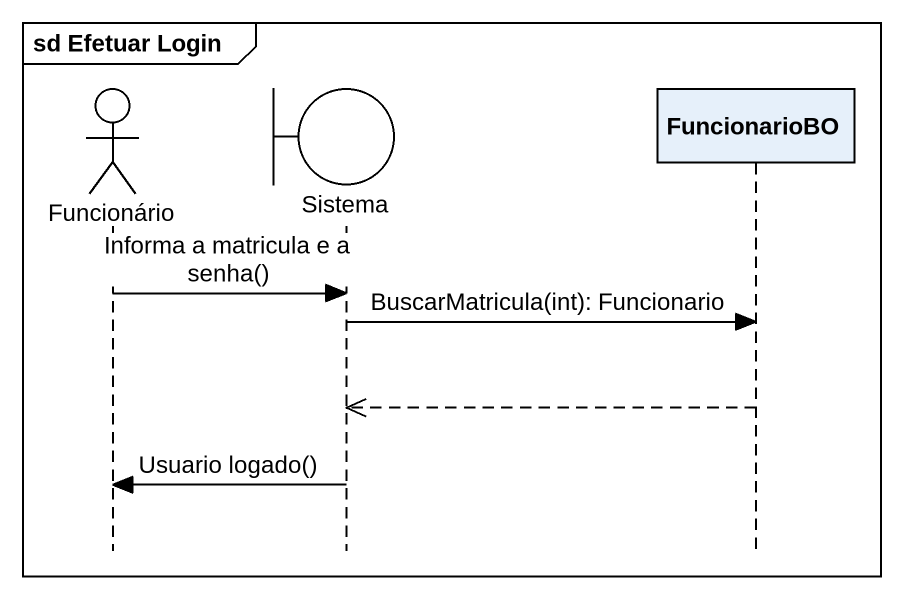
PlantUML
@startuml
mainframe sd Efetuar Login
hide footbox
actor Funcionário
boundary Sistema
participant FuncionarioBO

Funcionário -> Sistema : Informa a matricula e a senha()
Sistema -> FuncionarioBO : BuscarMatricula(int): Funcionario
FuncionarioBO -->> Sistema
Sistema -> Funcionário : Usuario logado()
@enduml
